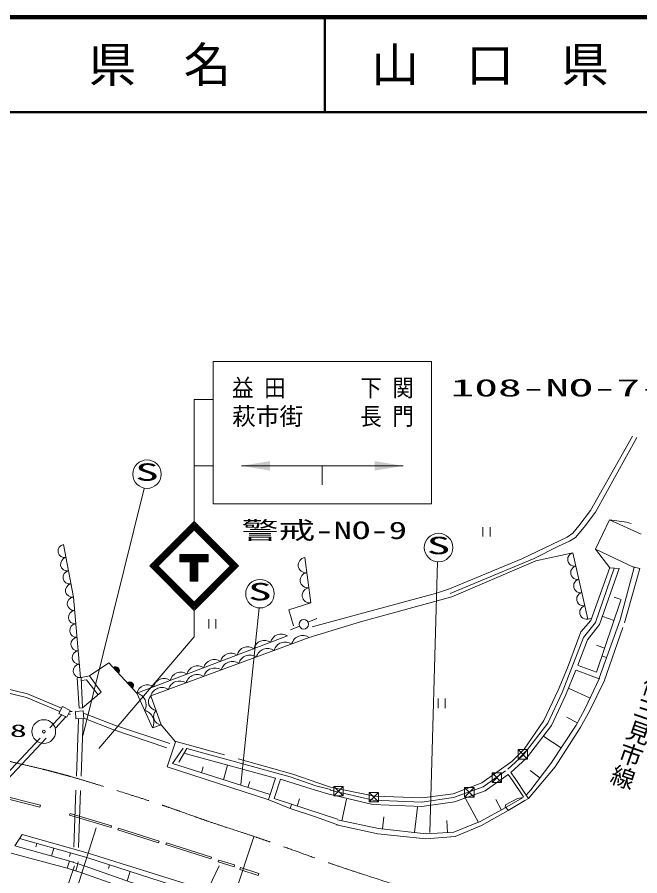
# Model space of a CAD drawing. Units: millimetres, scale not verified. Extents: x 40000 to 680000, y 20000 to 380000.
# Drawn here: x 300608 to 366138, y 289639 to 380000 of the extents above; entities that cross this region are included whole.
import ezdxf
from ezdxf.enums import TextEntityAlignment as Align

# ---------------------------------------------------------------- set-up
doc = ezdxf.new("R2010")
doc.units = ezdxf.units.MM
doc.header["$LTSCALE"] = 1000
for name, pattern in [('CHAIN', [18.5, 12, -1.5, 3.5, -1.5]), ('DASHED', [7.5, 6, -1.5]), ('DOTTED', [1.75, 0.25, -1.5])]:
    doc.linetypes.add(name, pattern=pattern)
for name, color, linetype, lineweight in [('M-BGD', 7, 'Continuous', 13), ('M-BMK', 2, 'CHAIN', 13), ('M-BMK-ROW', 30, 'Continuous', 13), ('M-BMK-SRVR', 94, 'Continuous', 13), ('M-STR-HTXT', 7, 'Continuous', 13), ('M-STR-STRC', 7, 'Continuous', 13), ('M-TTL', 2, 'Continuous', 140), ('M-TTL-LINE', 7, 'Continuous', 50)]:
    doc.layers.add(name, color=color, linetype=linetype, lineweight=lineweight)
doc.layers.add('M-BMK-HTXT', color=7, linetype='Continuous')
doc.layers.add('M-TTL-TXT', color=7, linetype='Continuous')
doc.styles.add('@ＭＳ ゴシック', font='')
doc.styles.add('ＭＳ ゴシック', font='')
doc.styles.get('@ＭＳ ゴシック').set_extended_font_data('@MS Gothic')
doc.styles.get('ＭＳ ゴシック').set_extended_font_data('MS Gothic')

# ---------------------------------------------------------------- blocks, each defined once
blk = doc.blocks.new('filled_arrow')
at = {"color": 0, "linetype": 'Continuous', "lineweight": -2}
blk.add_solid([(7.5, 1.25), (0, 0), (7.5, -1.25)], dxfattribs=at)

msp = doc.modelspace()

# ---------------------------------------------------------------- linework, layer by layer
at = {"layer": 'M-BGD'}
for p, q in [((360939, 328074), (365354, 335891)), ((361472, 327919), (365817, 335753)), ((359733, 326474), (360939, 328074)), ((360273, 326340), (361472, 327919)), ((349621, 325347), (349621, 326347)), ((350371, 326347), (350371, 325347)), ((359101, 325682), (359733, 326474)), ((359358, 325238), (360273, 326340)), ((362959, 327089), (364751, 326866)), ((366273, 325599), (362959, 327089)), ((365223, 326703), (364751, 326866)), ((358499, 325268), (359101, 325682)), ((305485, 324513), (306530, 318977)), ((353704, 323007), (358499, 325268)), ((357574, 324333), (358733, 324865)), ((358733, 324865), (359358, 325238)), ((355019, 323046), (357574, 324333)), ((355202, 322786), (359102, 323633)), ((359102, 323633), (360682, 316663)), ((361482, 324026), (365546, 322082)), ((331519, 318360), (330883, 323133)), ((346121, 319842), (353704, 323007)), ((346172, 319364), (355019, 323046)), ((346362, 318985), (355202, 322786)), ((363427, 322033), (361469, 316293)), ((361887, 316078), (363962, 321974)), ((362970, 322066), (363488, 322019)), ((363962, 321974), (363427, 322033)), ((365546, 322082), (364052, 316574)), ((306530, 318977), (307287, 310505)), ((331649, 315834), (344755, 319379)), ((336741, 316365), (346362, 318985)), ((344755, 319379), (346121, 319842)), ((363453, 318976), (364177, 318729)), ((329187, 317637), (331519, 318360)), ((361569, 311064), (364151, 318652)), ((329677, 315959), (329187, 317637)), ((320779, 315662), (320779, 316662)), ((321529, 316662), (321529, 315662)), ((331227, 316318), (332134, 316724)), ((331343, 314730), (336741, 316365)), ((361469, 316293), (360196, 314706)), ((360682, 316663), (361014, 316705)), ((364052, 316574), (361876, 310440)), ((362255, 316922), (363426, 316520)), ((330310, 315920), (329382, 315532)), ((360635, 314465), (361887, 316078)), ((329042, 314881), (313197, 308854)), ((331343, 314730), (314675, 308579)), ((360196, 314706), (357967, 308926)), ((359606, 311793), (360635, 314465)), ((361567, 313897), (362433, 313602)), ((362645, 312607), (362151, 312775)), ((308228, 310691), (310241, 312048)), ((310241, 312048), (313197, 308854)), ((359642, 311765), (361569, 311064)), ((358313, 308605), (359421, 311285)), ((361852, 310386), (359430, 311283)), ((307287, 310505), (306913, 310480)), ((306913, 310480), (307127, 307270)), ((307347, 310523), (308228, 310691)), ((307481, 307308), (307347, 310523)), ((307361, 310184), (307897, 310282)), ((307897, 310282), (309127, 308691)), ((308228, 310691), (309437, 308951)), ((360360, 307188), (361887, 310453)), ((358704, 309348), (360826, 308384)), ((309437, 308951), (307481, 307308)), ((314855, 305203), (313197, 308854)), ((313197, 308854), (314855, 305203)), ((314675, 308579), (315761, 305520)), ((344908, 307296), (344908, 308296)), ((345658, 308296), (345658, 307296)), ((356466, 305709), (357967, 308926)), ((356853, 305474), (358313, 308605)), ((305000, 306739), (305388, 307462)), ((305388, 307462), (306196, 307049)), ((307127, 307270), (307481, 307308)), ((305820, 306326), (305000, 306739)), ((306196, 307049), (305820, 306326)), ((306733, 306938), (307566, 306985)), ((306782, 306149), (306733, 306938)), ((307566, 306985), (307640, 306186)), ((358471, 306332), (359556, 305732)), ((360360, 307188), (359424, 305494)), ((307640, 306186), (306782, 306149)), ((314855, 305203), (315761, 305520)), ((315761, 305520), (317258, 303754)), ((353864, 302322), (356466, 305709)), ((354197, 302016), (356853, 305474)), ((359424, 305494), (356778, 301451)), ((317258, 303754), (316377, 301111)), ((356045, 304304), (357866, 303112)), ((318073, 303086), (316954, 301457)), ((317619, 301597), (318461, 303036)), ((318461, 303036), (329324, 300041)), ((327806, 299908), (318135, 302540)), ((352253, 300849), (353864, 302322)), ((352556, 300516), (354197, 302016)), ((316377, 301111), (327094, 297645)), ((316954, 301457), (327219, 298188)), ((320190, 301092), (319998, 300487)), ((322337, 299742), (322756, 301282)), ((356778, 301451), (354675, 298693)), ((329324, 300041), (332045, 299110)), ((352012, 300676), (349657, 298990)), ((352274, 300310), (349868, 298588)), ((352744, 299668), (352274, 300310)), ((353031, 299868), (352556, 300516)), ((354609, 300728), (355632, 299948)), ((325098, 299582), (324890, 298929)), ((327219, 298188), (327806, 299908)), ((328318, 299801), (327671, 297760)), ((331086, 298921), (328318, 299801)), ((332045, 299110), (333567, 298707)), ((333594, 298982), (332241, 299441)), ((353890, 297936), (352744, 299668)), ((354182, 298130), (353031, 299868)), ((298134, 298327), (303052, 297065)), ((333410, 298247), (331086, 298921)), ((338028, 297153), (333445, 298222)), ((338090, 297600), (333547, 298661)), ((349657, 298990), (346530, 297867)), ((349868, 298588), (346640, 297428)), ((354675, 298693), (354182, 298130)), ((298084, 298134), (303003, 296871)), ((327056, 297657), (327224, 298186)), ((327094, 297645), (329349, 296734)), ((327671, 297760), (334311, 295613)), ((330323, 297735), (330060, 296956)), ((335258, 297701), (334780, 295425)), ((343189, 297377), (338090, 297600)), ((346530, 297867), (343189, 297377)), ((346640, 297428), (343212, 296925)), ((347800, 297770), (349150, 295263)), ((350969, 297665), (351563, 296563)), ((353249, 297765), (351995, 297108)), ((353847, 297896), (352075, 296868)), ((354048, 297550), (352276, 296522)), ((353847, 297896), (353249, 297765)), ((354048, 297550), (354423, 297785)), ((354423, 297785), (354191, 298120)), ((303052, 297065), (303003, 296871)), ((329485, 297150), (329348, 296735)), ((329349, 296734), (332019, 295849)), ((343212, 296925), (338028, 297153)), ((342737, 296857), (342441, 294193)), ((351966, 296780), (349412, 295404)), ((351995, 297108), (351966, 296780)), ((352276, 296522), (352046, 296849)), ((306190, 296214), (306132, 296023)), ((306132, 296023), (310484, 294725)), ((306190, 296214), (310541, 294917)), ((332019, 295849), (334540, 294920)), ((338629, 294617), (334334, 295518)), ((339207, 295834), (339067, 294568)), ((310541, 294917), (310484, 294725)), ((311269, 294653), (311209, 294462)), ((311269, 294653), (315552, 293304)), ((343647, 294059), (338629, 294617)), ((345818, 295452), (345895, 294197)), ((349412, 295404), (346548, 294237)), ((300353, 292778), (301136, 293995)), ((301136, 293995), (308086, 292015)), ((311209, 294462), (315492, 293113)), ((346548, 294237), (343647, 294059)), ((300353, 292778), (306044, 291207)), ((300863, 293571), (307940, 291553)), ((302575, 292680), (302681, 293052)), ((315552, 293304), (315492, 293113)), ((316323, 293114), (316262, 292924)), ((316262, 292924), (321006, 291413)), ((316323, 293114), (321067, 291603)), ((305865, 290459), (299971, 292011)), ((304227, 291709), (304465, 292544)), ((306115, 291669), (306222, 292043)), ((308086, 292015), (320624, 288092)), ((305871, 290457), (306104, 291188)), ((306044, 291207), (307667, 290690)), ((307940, 291553), (320379, 287572)), ((321067, 291603), (321006, 291413)), ((321822, 291294), (321763, 291103)), ((321763, 291103), (323432, 290589)), ((321822, 291294), (323491, 290780)), ((307428, 289938), (305865, 290459)), ((306766, 290158), (307003, 290902)), ((307667, 290690), (321504, 285851)), ((310217, 290394), (310342, 290785)), ((312173, 289115), (312487, 290098)), ((323491, 290780), (323432, 290589)), ((324100, 290509), (324038, 290319)), ((324038, 290319), (325975, 289680)), ((324100, 290509), (326038, 289870)), ((321242, 285092), (307428, 289938)), ((326038, 289870), (325975, 289680))]:
    msp.add_line(p, q, dxfattribs=at)
at = {"layer": 'M-BGD', "linetype": 'DASHED'}
for p, q in [((361482, 324026), (362959, 327089)), ((361482, 324026), (362970, 322066)), ((360986, 316505), (362971, 322089)), ((364538, 316274), (366138, 321990)), ((366138, 321990), (365438, 322165)), ((359935, 315317), (360986, 316505)), ((362386, 310119), (364538, 316274)), ((358529, 311530), (359935, 315317)), ((357533, 309184), (358529, 311530)), ((360868, 307044), (362386, 310119)), ((298865, 309074), (301578, 308417)), ((298953, 309464), (301704, 308798)), ((357533, 309184), (356044, 305997)), ((301578, 308417), (305100, 306920)), ((301704, 308798), (305257, 307288)), ((293800, 294273), (305320, 306577)), ((294430, 294269), (305739, 306367)), ((307589, 306742), (310965, 305446)), ((360868, 307044), (359871, 305227)), ((307057, 306133), (306508, 291059)), ((307556, 306114), (307003, 290902)), ((307635, 306241), (310674, 305049)), ((310965, 305446), (318073, 303086)), ((356044, 305997), (353957, 302969)), ((310674, 305049), (317753, 302635)), ((359871, 305227), (357221, 301096)), ((329636, 300338), (317215, 303816)), ((353957, 302969), (352654, 301684)), ((352654, 301684), (349494, 299413)), ((357221, 301096), (354423, 297785)), ((332241, 299441), (329636, 300338)), ((349494, 299413), (346479, 298278)), ((338207, 298027), (333594, 298982)), ((346479, 298278), (343266, 297848)), ((343266, 297848), (338207, 298027)), ((352276, 296522), (349489, 294919)), ((338562, 294059), (334224, 295019)), ((349489, 294919), (346690, 293780)), ((343607, 293531), (338562, 294059)), ((346690, 293780), (343607, 293531))]:
    msp.add_line(p, q, dxfattribs=at)
at = {"layer": 'M-BGD', "linetype": 'DOTTED'}
for p, q in [((305981, 306635), (306751, 306658)), ((306129, 306919), (306733, 306938))]:
    msp.add_line(p, q, dxfattribs=at)
at = {"layer": 'M-BGD'}
msp.add_circle((330770, 316109), 500, dxfattribs=at)
for centre, radius, start, end in [((305616, 323821), 704, 100.68827, 280.68827), ((359260, 322936), 715, 102.77273, 282.77273), ((305877, 322437), 704, 100.68827, 280.68827), ((330989, 322337), 802, 97.59094, 277.59094), ((306138, 321053), 704, 100.68827, 280.68827), ((359576, 321542), 715, 102.77273, 282.77273), ((331201, 320746), 802, 97.59094, 277.59094), ((359892, 320148), 715, 102.77273, 282.77273), ((306400, 319669), 704, 100.68827, 280.68827), ((331413, 319155), 802, 97.59094, 277.59094), ((306593, 318271), 709, 95.10701, 275.10701), ((360208, 318754), 715, 102.77273, 282.77273), ((306719, 316859), 709, 95.10701, 275.10701), ((360524, 317360), 715, 102.77273, 282.77273), ((306846, 315447), 709, 95.10701, 275.10701), ((306972, 314035), 709, 95.10701, 275.10701), ((328388, 313951), 1137, 54.90027, 166.75175), ((330668, 313709), 1224, 56.52491, 163.98804), ((324867, 312612), 1137, 54.90027, 166.75175), ((326628, 313281), 1137, 54.90027, 166.75175), ((326964, 312342), 1224, 56.52491, 163.98804), ((328816, 313025), 1224, 56.52491, 163.98804), ((307098, 312623), 709, 95.10701, 275.10701), ((323107, 311942), 1137, 54.90027, 166.75175), ((325112, 311658), 1224, 56.52491, 163.98804), ((307224, 311211), 709, 95.10701, 275.10701), ((321346, 311272), 1137, 54.90027, 166.75175), ((323260, 310975), 1224, 56.52491, 163.98804), ((310980, 311250), 400, 312.78419, 132.78419), ((310980, 311250), 400, 312.78419, 132.78419), ((310980, 311250), 350, 312.78419, 132.78419), ((310980, 311250), 300, 312.78419, 132.78419), ((310980, 311250), 250, 312.78419, 132.78419), ((310980, 311250), 200, 312.78419, 132.78419), ((310980, 311250), 150, 312.78419, 132.78419), ((310980, 311250), 100, 312.78419, 132.78419), ((310980, 311250), 50, 312.78419, 132.78419), ((317825, 309933), 1137, 54.90027, 166.75175), ((319585, 310603), 1137, 54.90027, 166.75175), ((321408, 310291), 1224, 56.52491, 163.98804), ((312458, 309653), 400, 312.78419, 132.78419), ((312458, 309653), 400, 312.78419, 132.78419), ((312458, 309653), 350, 312.78419, 132.78419), ((312458, 309653), 300, 312.78419, 132.78419), ((316064, 309263), 1137, 54.90027, 166.75175), ((317704, 308924), 1224, 56.52491, 163.98804), ((319556, 309608), 1224, 56.52491, 163.98804), ((312458, 309653), 250, 312.78419, 132.78419), ((312458, 309653), 200, 312.78419, 132.78419), ((312458, 309653), 150, 312.78419, 132.78419), ((312458, 309653), 100, 312.78419, 132.78419), ((312458, 309653), 50, 312.78419, 132.78419), ((314304, 308593), 1137, 54.90027, 166.75175), ((315852, 308241), 1224, 56.52491, 163.98804), ((312924, 307629), 1255, 331.40181, 77.44763), ((315332, 307951), 908, 136.26479, 262.82701), ((313753, 305804), 1255, 331.40181, 77.44763), ((315875, 306421), 908, 136.26479, 262.82701)]:
    msp.add_arc(centre, radius, start, end, dxfattribs=at)
at = {"layer": 'M-BMK'}
msp.add_line((325519, 293740), (314635, 260822), dxfattribs=at)
msp.add_open_spline([(279856, 305263), (280019, 305245), (280181, 305227), (280344, 305209), (280507, 305190), (280669, 305172), (280832, 305153), (280995, 305134), (281157, 305115), (281320, 305096), (282295, 304979), (283269, 304852), (284239, 304701), (285899, 304443), (287548, 304118), (289198, 303804), (291154, 303432), (293113, 303076), (295065, 302686), (296642, 302370), (298214, 302031), (299784, 301681), (301682, 301258), (303577, 300818), (305451, 300304), (307169, 299833), (308870, 299299), (310573, 298770), (312540, 298158), (314510, 297553), (316456, 296881), (317795, 296419), (319122, 295925), (320461, 295463), (322206, 294860), (323969, 294311), (325718, 293721), (328432, 292805), (331112, 291790), (333821, 290859), (335785, 290184), (337764, 289554), (339739, 288911), (345897, 286909), (352016, 284792), (358135, 282675)], degree=3, knots=[0, 0, 0, 0, 1, 1, 1, 2, 2, 2, 3, 3, 3, 4, 4, 4, 5, 5, 5, 6, 6, 6, 7, 7, 7, 8, 8, 8, 9, 9, 9, 10, 10, 10, 11, 11, 11, 12, 12, 12, 13, 13, 13, 14, 14, 14, 15, 15, 15, 15], dxfattribs=at)
at = {"layer": 'M-BMK-ROW'}
for p, q in [((354332, 302923), (353332, 302923)), ((353332, 302923), (353332, 301923)), ((354332, 302923), (353332, 301923)), ((353332, 302923), (354332, 301923)), ((354332, 301923), (354332, 302923)), ((353332, 301923), (354332, 301923)), ((351584, 300476), (350584, 300476)), ((350584, 300476), (350584, 299476)), ((351584, 300476), (350584, 299476)), ((350584, 300476), (351584, 299476)), ((351584, 299476), (351584, 300476)), ((350584, 299476), (351584, 299476)), ((334928, 299050), (333928, 299050)), ((333928, 299050), (333928, 298050)), ((334928, 299050), (333928, 298050)), ((333928, 299050), (334928, 298050)), ((334928, 298050), (334928, 299050)), ((338644, 298417), (337644, 298417)), ((337644, 298417), (337644, 297417)), ((338644, 298417), (337644, 297417)), ((337644, 298417), (338644, 297417)), ((338644, 297417), (338644, 298417)), ((348689, 298919), (347689, 298919)), ((347689, 298919), (347689, 297919)), ((348689, 298919), (347689, 297919)), ((347689, 298919), (348689, 297919)), ((348689, 297919), (348689, 298919)), ((333928, 298050), (334928, 298050)), ((337644, 297417), (338644, 297417)), ((347689, 297919), (348689, 297919))]:
    msp.add_line(p, q, dxfattribs=at)
at = {"layer": 'M-BMK-SRVR'}
for radius in [1250, 150]:
    msp.add_circle((303408, 304819), radius, dxfattribs=at)
at = {"layer": 'M-STR-HTXT'}
for p, q in [((313967, 330394), (307534, 304365)), ((344847, 322669), (344048, 294189)), ((324139, 299252), (326087, 317839)), ((303862, 278684), (308939, 294707)), ((295224, 257782), (306634, 290678)), ((317103, 280605), (321851, 290704))]:
    msp.add_line(p, q, dxfattribs=at)
for centre in [(314274, 331910), (344958, 324186), (326160, 319326)]:
    msp.add_circle(centre, 1500, dxfattribs=at)
at = {"layer": 'M-STR-STRC'}
for p, q in [((321224, 343782), (344224, 343782)), ((321224, 328782), (321224, 343782)), ((344224, 343782), (344224, 328782)), ((321224, 339782), (319224, 339782)), ((319224, 339782), (319224, 326782)), ((319224, 332782), (321224, 332782)), ((324224, 332782), (341224, 332782)), ((332724, 330782), (332724, 332782)), ((344224, 328782), (321224, 328782)), ((314557, 322244), (319224, 326911)), ((314698, 322244), (319224, 326770)), ((314840, 322244), (319224, 326628)), ((314981, 322244), (319224, 326487)), ((315052, 322173), (319294, 326416)), ((315122, 322103), (319365, 326345)), ((315193, 322032), (319436, 326275)), ((323254, 322032), (319011, 326275)), ((323325, 322103), (319082, 326345)), ((323395, 322173), (319153, 326416)), ((323890, 322244), (319224, 326911)), ((323749, 322244), (319224, 326770)), ((323608, 322244), (319224, 326628)), ((323466, 322244), (319224, 326487)), ((317724, 322666), (317724, 323466)), ((317724, 323466), (320724, 323466)), ((317724, 323366), (320724, 323366)), ((317724, 323266), (320724, 323266)), ((317724, 323166), (320724, 323166)), ((317724, 323066), (320724, 323066)), ((317724, 322966), (320724, 322966)), ((317724, 322866), (320724, 322866)), ((317724, 322766), (320724, 322766)), ((317724, 322666), (320724, 322666)), ((318824, 320645), (318824, 322666)), ((318924, 320645), (318924, 322666)), ((319024, 320645), (319024, 322666)), ((319124, 320645), (319124, 322666)), ((319224, 320645), (319224, 322666)), ((319324, 320645), (319324, 322666)), ((319424, 320645), (319424, 322666)), ((319524, 320645), (319524, 322666)), ((319624, 320645), (319624, 322666)), ((320724, 322666), (320724, 323466)), ((319224, 317577), (314557, 322244)), ((319224, 317719), (314698, 322244)), ((319224, 317860), (314840, 322244)), ((319224, 318002), (314981, 322244)), ((319294, 318072), (315052, 322315)), ((319365, 318143), (315122, 322386)), ((319436, 318214), (315193, 322456)), ((319011, 318214), (323254, 322456)), ((319082, 318143), (323325, 322386)), ((319153, 318072), (323395, 322315)), ((319224, 318002), (323466, 322244)), ((319224, 317860), (323608, 322244)), ((319224, 317719), (323749, 322244)), ((319224, 317577), (323890, 322244)), ((318824, 320645), (319624, 320645)), ((319224, 317577), (319224, 314782)), ((309191, 303027), (319224, 314782))]:
    msp.add_line(p, q, dxfattribs=at)
at = {"layer": 'M-TTL'}
msp.add_line((680000, 380000), (40000, 380000), dxfattribs=at)
at = {"layer": 'M-TTL-LINE'}
for p, q in [((333000, 380000), (333000, 370000)), ((40000, 370000), (680000, 370000))]:
    msp.add_line(p, q, dxfattribs=at)

# ---------------------------------------------------------------- block references
at = {"layer": 'M-STR-STRC', "xscale": 400, "yscale": 400}
msp.add_blockref('filled_arrow', (324224, 332782), dxfattribs=at)
at = {"layer": 'M-STR-STRC', "xscale": 400, "yscale": 400, "rotation": 180}
msp.add_blockref('filled_arrow', (341224, 332782), dxfattribs=at)

# ---------------------------------------------------------------- texts
at = {"layer": 'M-BMK-HTXT', "style": '@ＭＳ ゴシック'}
msp.add_text('一般県道三見停三見市線', height=1833, rotation=250.727, dxfattribs=at).set_placement((363937, 298851), align=Align.MIDDLE_RIGHT)
at = {"layer": 'M-BMK-SRVR', "style": 'ＭＳ ゴシック', "width": 2}
msp.add_text('11.58', height=1320, dxfattribs=at).set_placement((292651, 303856), align=Align.BOTTOM_LEFT)
at = {"layer": 'M-STR-HTXT', "style": 'ＭＳ ゴシック', "width": 2}
msp.add_text('S', height=1833, dxfattribs=at).set_placement((314274, 330660), align=Align.BOTTOM_CENTER)
for p in [(343708, 322936), (324910, 318076)]:
    msp.add_text('S', height=1833, dxfattribs=at).set_placement(p, align=Align.BOTTOM_LEFT)
at = {"layer": 'M-STR-STRC', "style": 'ＭＳ ゴシック'}
for s, width, p in [('益 田', 0.9, (323224, 339532)), ('下 関', 0.9, (336724, 339532)), ('108-NO-7-10', 2, (346224, 339532)), ('長 門', 0.9, (336724, 336532)), ('警戒-NO-9', 1.55, (324224, 324532))]:
    msp.add_text(s, height=1833, dxfattribs=dict(at, width=width)).set_placement(p, align=Align.BOTTOM_LEFT)
msp.add_text('萩市街', height=1833, dxfattribs=at).set_placement((323224, 336532), align=Align.BOTTOM_LEFT)
at = {"layer": 'M-TTL-TXT', "style": 'ＭＳ ゴシック'}
for s, p in [('県\u3000名', (315625, 375000)), ('山\u3000口\u3000県', (350375, 375000))]:
    msp.add_text(s, height=3666, dxfattribs=at).set_placement(p, align=Align.MIDDLE_CENTER)

doc.saveas('drawing.dxf')
